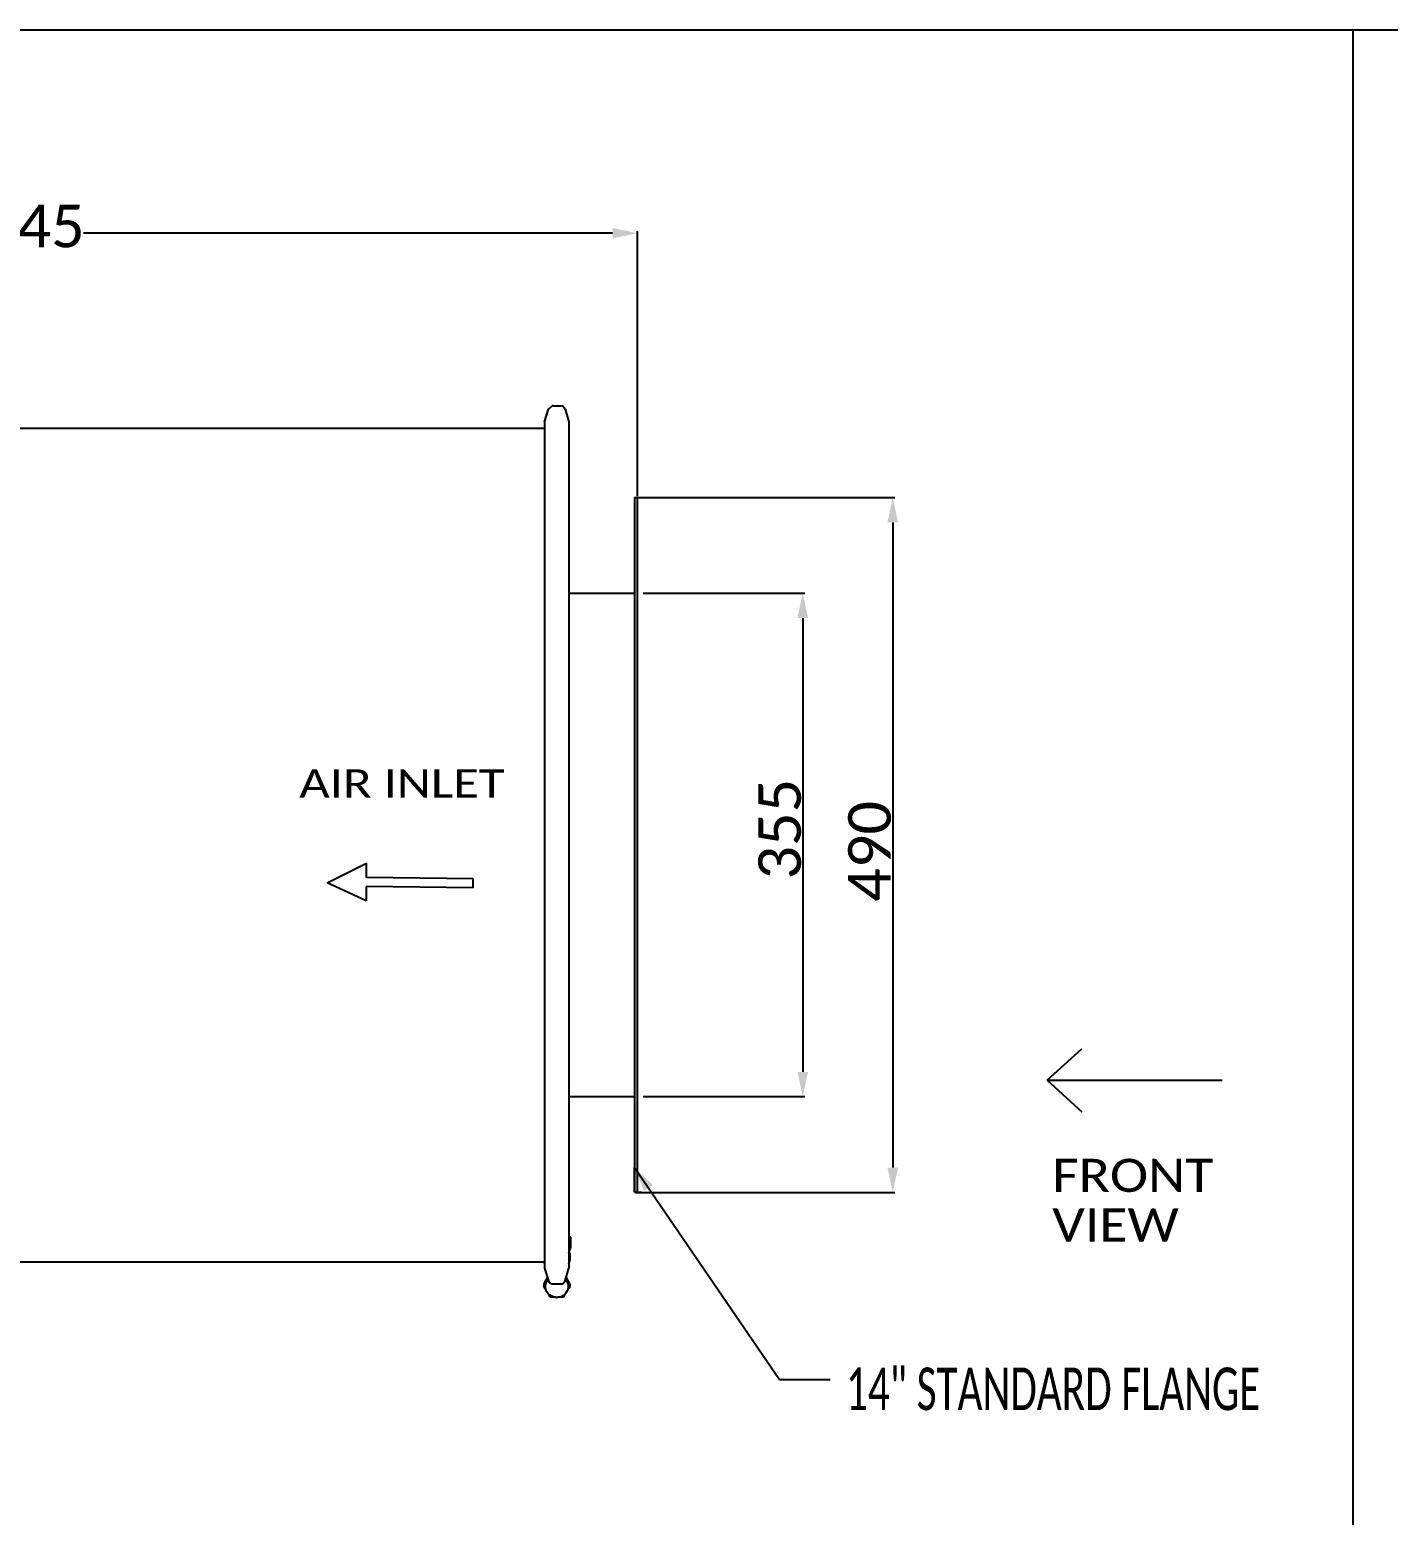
# Model space of a CAD drawing. Header units: millimetres. Extents: x 750 to 8479, y 2174 to 4333.
# Drawn here: x 5042 to 6000, y 3286 to 4333 of the extents above; entities that cross this region are included whole.
import ezdxf
from ezdxf.enums import TextEntityAlignment as Align

# ---------------------------------------------------------------- set-up
doc = ezdxf.new("R2010")
doc.units = ezdxf.units.MM
doc.header["$LTSCALE"] = 153.67
doc.header["$PDMODE"] = 3
doc.header["$PDSIZE"] = 8
doc.layers.get('0').update_dxf_attribs({"linetype": 'CONTINUOUS'})
doc.layers.get('Defpoints').update_dxf_attribs({"linetype": 'CONTINUOUS'})
doc.layers.add('00_BUW_DATUM', color=7, linetype='CONTINUOUS')
doc.layers.add('02___PRT_ALL_AXES', color=7, linetype='CONTINUOUS')
doc.styles.get("Standard").update_dxf_attribs({"font": 'calibri.ttf'})
doc.dimstyles.new('DIMSTYLE_2', dxfattribs={"dimtxt": 17.5, "dimasz": 17.5, "dimexe": 1.5, "dimexo": 1, "dimgap": 0.875, "dimtad": 1, "dimdec": 0, "dimdsep": 46, "dimtxsty": 'Standard', "dimblk": '_FILLED', "dimblk1": '_FILLED', "dimblk2": '_FILLED', "dimcen": 0.09, "dimazin": 2, "dimtp": 0.01, "dimtm": 0.01, "dimtfac": 1, "dimtdec": 0, "dimtofl": 0, "dimtmove": 0, "dimatfit": 3, "dimldrblk": '_FILLED', "dimfxl": 1, "dimtolj": 1, "dimarcsym": 0})
doc.dimstyles.get("Standard").update_dxf_attribs({"dimtxt": 17.5, "dimasz": 17.5, "dimexe": 1.5, "dimexo": 1, "dimtad": 1, "dimdsep": 46, "dimtxsty": 'Standard', "dimblk": '_FILLED', "dimblk1": '_FILLED', "dimblk2": '_FILLED', "dimcen": 0.09, "dimazin": 2, "dimtol": 1, "dimtp": 0.01, "dimtm": 0.01, "dimtfac": 1, "dimtofl": 0, "dimtmove": 0, "dimatfit": 3, "dimldrblk": '_FILLED', "dimfxl": 1, "dimtolj": 1, "dimarcsym": 0})

# ---------------------------------------------------------------- blocks, each defined once
blk = doc.blocks.new('_FILLED')
at = {"color": 0, "linetype": 'ByBlock'}
blk.add_solid([(0, 0), (-1, 0.214), (-1, -0.214)], dxfattribs=at)
blk = doc.blocks.new('*D36')
at = {"color": 0, "linetype": 'ByBlock', "lineweight": -2}
for p, q in [((4625.4, 3940.8), (4625.4, 4191.3)), ((5470.4, 4004.3), (5470.4, 4191.3)), ((4642.9, 4189.8), (4974.1, 4189.8)), ((5452.9, 4189.8), (5079.7, 4189.8))]:
    blk.add_line(p, q, dxfattribs=at)
at = {"layer": 'Defpoints', "color": 0}
for p in [(5470.4, 4189.8), (5470.4, 4003.3), (4625.4, 3939.8)]:
    blk.add_point(p, dxfattribs=at)
at = {"color": 0, "linetype": 'ByBlock', "lineweight": -2, "xscale": 17.5, "yscale": 17.5, "zscale": 17.5, "rotation": 180}
blk.add_blockref('_FILLED', (4625.4, 4189.8), dxfattribs=at)
at = {"color": 0, "linetype": 'ByBlock', "lineweight": -2, "xscale": 17.5, "yscale": 17.5, "zscale": 17.5}
blk.add_blockref('_FILLED', (5470.4, 4189.8), dxfattribs=at)
at = {"color": 0, "insert": (5026.9, 4209.8), "char_height": 30, "attachment_point": 2, "line_spacing_factor": 0.9}
blk.add_mtext('\\A1;Z-845', dxfattribs=at)
blk = doc.blocks.new('*D52')
at = {"color": 0, "linetype": 'ByBlock', "lineweight": -2}
for p, q in [((5469.4, 4003.3), (5652.1, 4003.3)), ((5650.6, 3985.8), (5650.6, 3530.8)), ((5469.4, 3513.3), (5652.1, 3513.3))]:
    blk.add_line(p, q, dxfattribs=at)
at = {"layer": 'Defpoints', "color": 0}
for p in [(5468.4, 4003.3), (5468.4, 3513.3), (5650.6, 3513.3)]:
    blk.add_point(p, dxfattribs=at)
at = {"color": 0, "linetype": 'ByBlock', "lineweight": -2, "xscale": 17.5, "yscale": 17.5, "zscale": 17.5}
for p, rotation in [((5650.6, 4003.3), 90), ((5650.6, 3513.3), 270)]:
    blk.add_blockref('_FILLED', p, dxfattribs=dict(at, rotation=rotation))
at = {"color": 0, "insert": (5634.3, 3753.8), "char_height": 30, "attachment_point": 5, "rotation": 90}
blk.add_mtext('\\A1;490', dxfattribs=at)
blk = doc.blocks.new('*D53')
at = {"color": 0, "linetype": 'ByBlock', "lineweight": -2}
for p, q in [((5474.4, 3935.8), (5588.6, 3935.8)), ((5587.1, 3918.3), (5587.1, 3598.3)), ((5474.4, 3580.8), (5588.6, 3580.8))]:
    blk.add_line(p, q, dxfattribs=at)
at = {"layer": 'Defpoints', "color": 0}
for p in [(5473.4, 3935.8), (5473.4, 3580.8), (5587.1, 3580.8)]:
    blk.add_point(p, dxfattribs=at)
at = {"color": 0, "linetype": 'ByBlock', "lineweight": -2, "xscale": 17.5, "yscale": 17.5, "zscale": 17.5}
for p, rotation in [((5587.1, 3935.8), 90), ((5587.1, 3580.8), 270)]:
    blk.add_blockref('_FILLED', p, dxfattribs=dict(at, rotation=rotation))
at = {"color": 0, "insert": (5570.9, 3769.4), "char_height": 30, "attachment_point": 5, "rotation": 90}
blk.add_mtext('\\A1;355', dxfattribs=at)
blk = doc.blocks.new('ARROW_4_BL1', base_point=(2290.5, 1380))
at = {"color": 7, "linetype": 'Continuous'}
for p, q in [((2239.1, 1384), (2239, 1377.7)), ((2239.1, 1384), (2314.5, 1383.1)), ((2314.5, 1383.1), (2314.6, 1393.3)), ((2314.6, 1393.3), (2342.1, 1380.6)), ((2239, 1377.7), (2314.4, 1376.8)), ((2342.1, 1380.6), (2314.3, 1366.6)), ((2314.4, 1376.8), (2314.3, 1366.6))]:
    blk.add_line(p, q, dxfattribs=at)

msp = doc.modelspace()

# ---------------------------------------------------------------- linework, layer by layer
at = {"linetype": 'Continuous'}
for p, q in [((3181.32362, 4333.27592), (5975.32362, 4333.27592)), ((5975.32362, 2174.27592), (5975.32362, 4333.27592)), ((5975.32362, 2174.27592), (5975.32362, 4333.27592)), ((5975.32362, 4333.27592), (8479.0037, 4333.27592)), ((5759.39991, 3592.35626), (5783.89092, 3614.52942)), ((5759.39991, 3592.35626), (5783.89092, 3570.1831)), ((5759.39991, 3592.35626), (5882.972, 3592.35626))]:
    msp.add_line(p, q, dxfattribs=at)
for p, q in [((5407.7014, 4065.65762), (5410.00737, 4067.83188)), ((5408.3712, 3449.79457), (5410.00737, 3448.81218))]:
    msp.add_line(p, q)
at = {"linetype": 'ByBlock'}
for p, q in [((4737.96503, 4052.32203), (5404.99024, 4052.32203)), ((5468.37764, 3513.32203), (5468.37764, 3530.82203)), ((5423.58195, 3481.59739), (5422.16503, 3481.97122)), ((5423.58193, 3474.6751), (5423.58195, 3481.59739)), ((5423.58193, 3474.6751), (5422.16503, 3475.04893)), ((5423.08194, 3470.31642), (5422.16503, 3470.5774)), ((5422.18229, 3470.57249), (5423.58193, 3474.6751)), ((5423.08194, 3465.71981), (5423.08194, 3470.31642)), ((4737.96503, 3464.32203), (5404.99024, 3464.32203)), ((5404.51536, 3464.32203), (5404.99024, 3462.82035)), ((5423.08194, 3465.71981), (5422.16503, 3465.98079)), ((5422.16503, 3462.82035), (5423.08194, 3465.71981)), ((5407.0073, 3453.25673), (5404.34003, 3448.87381)), ((5422.81524, 3448.87381), (5420.14797, 3453.25673))]:
    msp.add_line(p, q, dxfattribs=at)
at = {"layer": '00_BUW_DATUM', "linetype": 'ByBlock'}
for p, q in [((5422.32518, 3481.92897), (5422.32518, 3483.20446)), ((5404.34003, 3448.87381), (5404.34003, 3447.07644)), ((5422.81524, 3448.87381), (5422.81524, 3447.07644))]:
    msp.add_line(p, q, dxfattribs=at)
for centre, radius, start, end in [((5354.24541, 3411.80508), 98.65459, 46.36338176, 46.4911417), ((5413.00376, 3450.08759), 6.93408, 150.91711631, 161.15450362), ((5336.52641, 3493.30928), 82.08194, 328.68305649, 329.72486897), ((5413.15549, 3446.68062), 7.61894, 138.29981428, 148.64188609), ((5413.99977, 3446.6806), 7.61897, 31.35813269, 41.70051525), ((5492.23878, 3494.26883), 83.95605, 210.28675924, 211.30531507), ((5414.15149, 3450.08757), 6.9341, 18.85496998, 29.08068142)]:
    msp.add_arc(centre, radius, start, end, dxfattribs=at)
for points, knots in [([(5404.34003, 3447.07644), (5404.53066, 3447.35489), (5405.32495, 3448.52845), (5406.08817, 3449.72313), (5406.64943, 3450.6454)], [0, 0, 0, 0, 0.2381328712, 1, 1, 1, 1]), ([(5406.64943, 3443.05569), (5406.45194, 3443.38021), (5405.65809, 3444.70651), (5404.90006, 3446.05397), (5404.34003, 3447.07644)], [0, 0, 0, 0, 0.2457757857, 1, 1, 1, 1]), ([(5406.64943, 3443.05569), (5406.3033, 3443.62446), (5405.76256, 3444.85722), (5405.48551, 3446.85055), (5405.76256, 3448.84388), (5406.3033, 3450.07664), (5406.64943, 3450.6454)], [0, 0, 0, 0, 0.250899078, 0.5000003332, 0.7491014613, 1, 1, 1, 1]), ([(5420.50584, 3450.6454), (5420.85197, 3450.07664), (5421.39271, 3448.84388), (5421.66977, 3446.85055), (5421.39271, 3444.85721), (5420.85197, 3443.62446), (5420.50584, 3443.05569)], [0, 0, 0, 0, 0.250899078, 0.5000003332, 0.7491014613, 1, 1, 1, 1]), ([(5420.50584, 3450.6454), (5420.69872, 3450.32845), (5421.444, 3449.12312), (5422.22431, 3447.93961), (5422.81524, 3447.07644)], [0, 0, 0, 0, 0.2618220242, 1, 1, 1, 1]), ([(5422.81524, 3447.07644), (5422.62761, 3446.73387), (5421.87995, 3445.38109), (5421.10632, 3444.04241), (5420.50584, 3443.05569)], [0, 0, 0, 0, 0.2527009064, 1, 1, 1, 1]), ([(5408.95883, 3439.48672), (5408.76821, 3439.76518), (5407.97392, 3440.93874), (5407.21069, 3442.13342), (5406.64943, 3443.05569)], [0, 0, 0, 0, 0.2381328715, 1, 1, 1, 1]), ([(5413.57764, 3439.26084), (5412.2019, 3439.26084), (5409.43389, 3439.94219), (5407.34888, 3441.90635), (5406.64943, 3443.05569)], [0, 0, 0, 0, 0.5055675947, 1, 1, 1, 1]), ([(5413.57764, 3439.26084), (5413.18724, 3439.26084), (5411.64544, 3439.28143), (5410.10544, 3439.38208), (5408.95883, 3439.48672)], [0, 0, 0, 0, 0.2532142924, 1, 1, 1, 1]), ([(5413.57764, 3439.26084), (5414.95338, 3439.26084), (5417.72139, 3439.94219), (5419.8064, 3441.90635), (5420.50584, 3443.05569)], [0, 0, 0, 0, 0.5055679245, 1, 1, 1, 1]), ([(5418.19644, 3439.48672), (5417.81862, 3439.45224), (5416.28224, 3439.3247), (5414.73997, 3439.26084), (5413.57764, 3439.26084)], [0, 0, 0, 0, 0.2460802223, 1, 1, 1, 1]), ([(5420.50584, 3443.05569), (5420.31296, 3442.73874), (5419.56768, 3441.53341), (5418.78737, 3440.3499), (5418.19644, 3439.48672)], [0, 0, 0, 0, 0.2618220241, 1, 1, 1, 1])]:
    msp.add_open_spline(points, degree=3, knots=knots, dxfattribs=at)
at = {"layer": '02___PRT_ALL_AXES', "linetype": 'ByBlock'}
for p, q in [((5404.99024, 4056.78983), (5407.7014, 4065.65762)), ((5409.99692, 4067.82203), (5410.00977, 4067.82203)), ((5410.76157, 4067.92203), (5416.3937, 4067.92203)), ((5419.45387, 4065.65762), (5422.16503, 4056.78983)), ((5404.99024, 4056.78983), (5404.99024, 3459.85424)), ((5422.16503, 4056.78983), (5422.16503, 3459.85424)), ((5468.37764, 4003.32203), (5473.37764, 4003.32203)), ((5468.37764, 4003.32203), (5468.37764, 3513.32203)), ((5470.37764, 4003.32203), (5470.37764, 3513.32203)), ((5422.16503, 3935.82203), (5468.37764, 3935.82203)), ((5422.16503, 3580.82203), (5468.37764, 3580.82203)), ((5468.37764, 3513.32203), (5473.37764, 3513.32203)), ((5404.99024, 3459.85424), (5407.7014, 3450.98644)), ((5419.45387, 3450.98644), (5422.16503, 3459.85424)), ((5410.76157, 3448.72203), (5416.3937, 3448.72203))]:
    msp.add_line(p, q, dxfattribs=at)
for centre, start, end in [((5410.76157, 4064.72203), 90, 103.63221388), ((5416.3937, 4064.72203), 17, 90), ((5410.76157, 3451.92203), 197, 221.66943162), ((5410.76157, 3451.92203), 256.36778612, 270), ((5416.3937, 3451.92203), 270, 343)]:
    msp.add_arc(centre, 3.2, start, end, dxfattribs=at)

# ---------------------------------------------------------------- block references
at = {"linetype": 'ByBlock', "rotation": 180}
msp.add_blockref('ARROW_4_BL1', (5303.15892, 3732.10112), dxfattribs=at)

# ---------------------------------------------------------------- texts
at = {"linetype": 'ByBlock', "width": 1.181322}
msp.add_text('AIR INLET', height=20, dxfattribs=at).set_placement((5231.84805, 3791.70846), (5376.75077, 3791.70846), align=Align.FIT)
at = {"linetype": 'Continuous'}
for s, height, width, p, p2 in [('FRONT', 23.333333, 1.105441, (5763.05428, 3513.6273), (5876.72484, 3513.6273)), ('VIEW', 23.333333, 1.104972, (5763.05428, 3478.6273), (5852.30201, 3478.6273)), ('14" STANDARD FLANGE', 30, 0.643216, (5617.62545, 3359.72125), (5909.84843, 3359.72125))]:
    msp.add_text(s, height=height, dxfattribs=dict(at, width=width)).set_placement(p, p2, align=Align.FIT)

# ---------------------------------------------------------------- dimensions: what is measured, and where the dimension line sits
at = {"linetype": 'ByBlock'}
dim = msp.add_linear_dim(base=(5470.37764, 4189.84696), p1=(4625.37764, 3939.82203), p2=(5470.37764, 4003.32203), text='Z-845', dimstyle='Standard', override={"dimtxt": 30, "dimtad": 0, "dimtih": 1, "dimtoh": 1, "dimdec": 4, "dimzin": 0, "dimtxsty": 'Standard', "dimcen": 25.146, "dimadec": 0, "dimazin": 0, "dimtdec": 4, "dimtzin": 0}, dxfattribs=at)
dim.commit()
dim.dimension.update_dxf_attribs({"geometry": '*D36', "text_midpoint": (5026.89023, 4189.84696), "dimtype": 160})
for base, p1, p2, text, picture, middle in [((5650.59013, 3513.32203), (5468.37764, 4003.32203), (5468.37764, 3513.32203), '490', '*D52', (5650.59013, 3753.76861)), ((5587.10613, 3580.82203), (5473.37764, 3935.82203), (5473.37764, 3580.82203), '355', '*D53', (5587.10613, 3769.41457))]:
    dim = msp.add_linear_dim(base=base, p1=p1, p2=p2, angle=90, text=text, dimstyle='DIMSTYLE_2', override={"dimtxt": 30, "dimtxsty": 'Standard', "dimldrblk": '_FILLED'}, dxfattribs=at)
    dim.commit()
    dim.dimension.update_dxf_attribs({"geometry": picture, "text_midpoint": middle, "dimtype": 160})

# ---------------------------------------------------------------- leaders
msp.add_leader([(5468.37764, 3530.82203), (5570.64643, 3381.42346), (5606.48397, 3381.42346)], dimstyle='Standard', override={"dimtad": 0}, dxfattribs=at)

doc.saveas('drawing.dxf')
